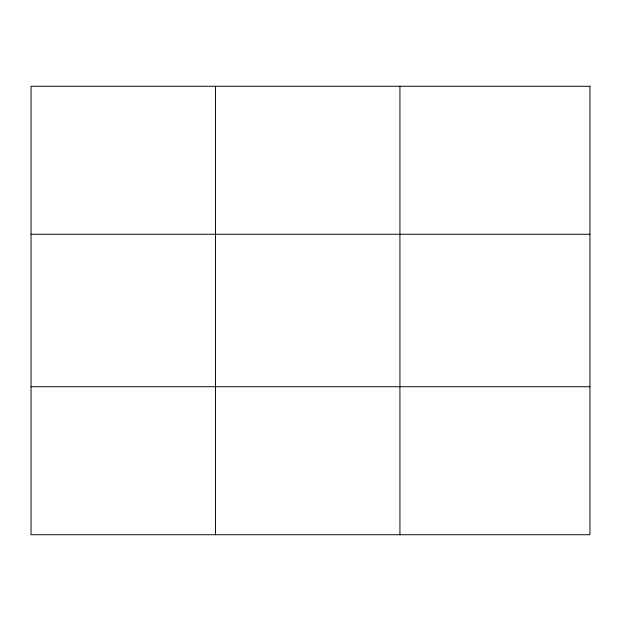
<?xml version="1.0" encoding="UTF-8"?>
<svg xmlns="http://www.w3.org/2000/svg" width="621" height="621" viewBox="0 0 621 621"><rect width="100%" height="100%" fill="white"/><g stroke="black" fill="none" stroke-linecap="round" stroke-linejoin="round"><path stroke-width="0.93" d="M215.487 86.272L215.487 534.728M399.924 86.272L399.924 534.728M31.05 234.264L589.95 234.264M31.05 386.736L589.95 386.736M589.95 86.272L589.95 534.728L31.05 534.728L31.05 86.272L589.95 86.272"/></g></svg>
